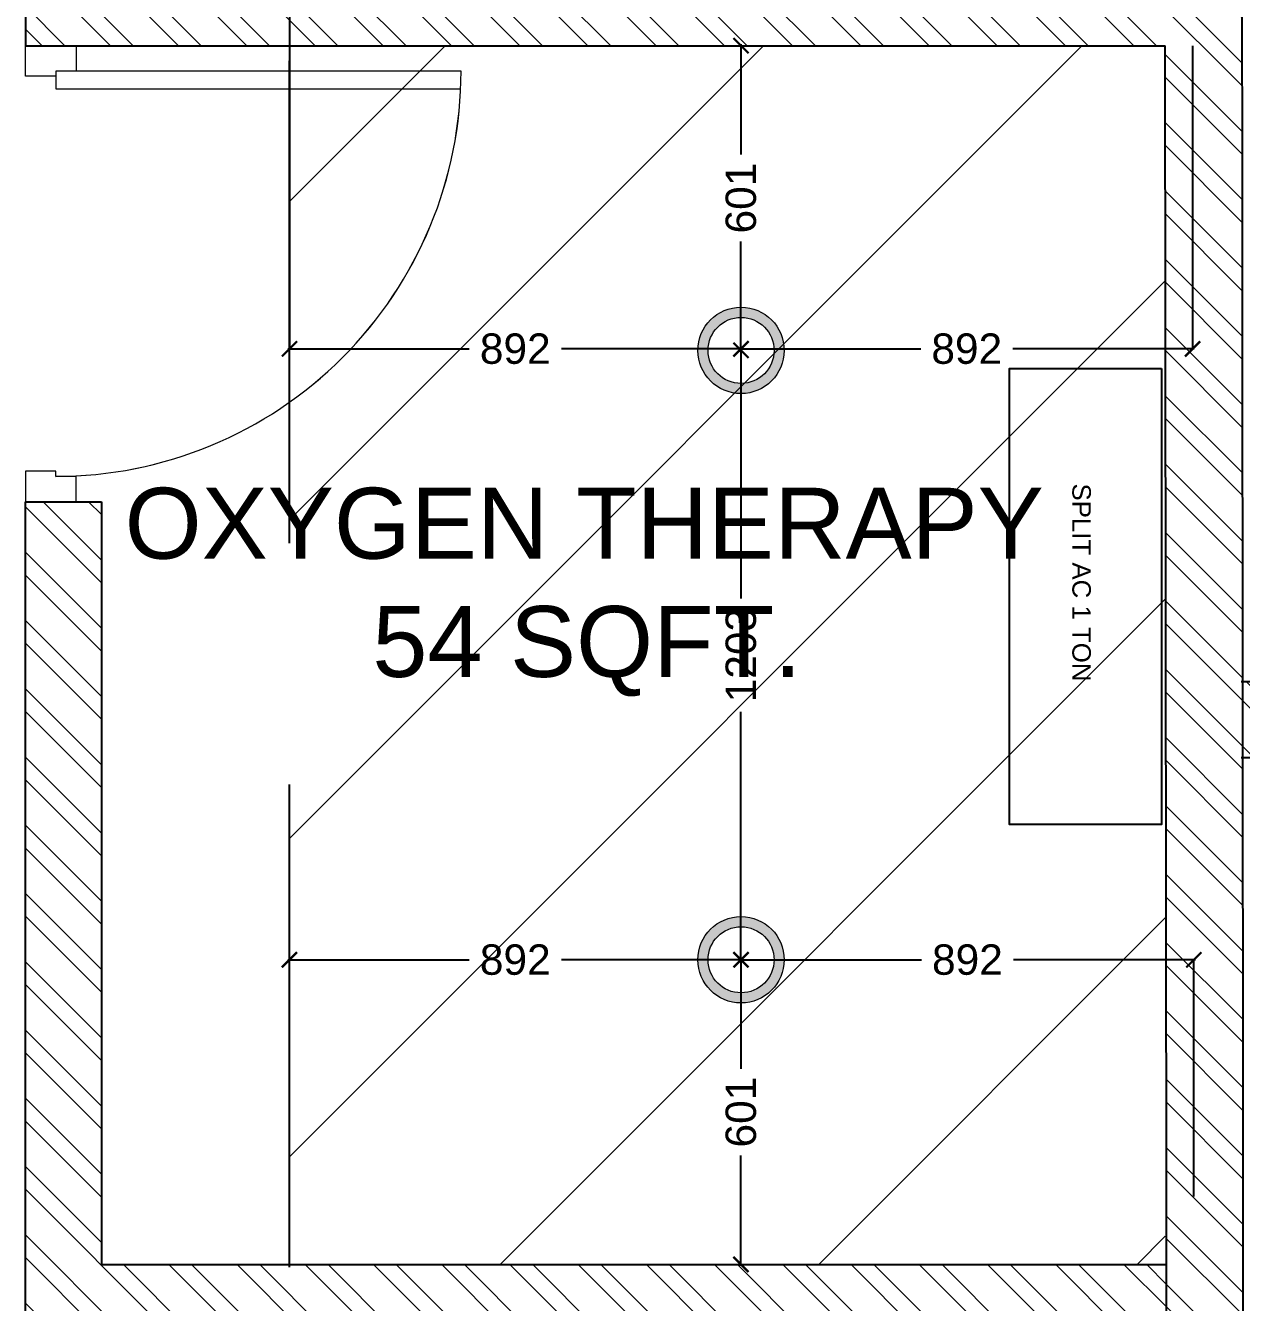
# Model space of a CAD drawing. Header units: millimetres. Extents: x 1464389 to 1998638, y -29162 to 256806.
# Drawn here: x 1714325 to 1716726, y 209427 to 211947 of the extents above; entities that cross this region are included whole.
import ezdxf

# ---------------------------------------------------------------- set-up
doc = ezdxf.new("R2010")
doc.units = ezdxf.units.MM
doc.header["$LTSCALE"] = 15
doc.header["$PDMODE"] = 35
doc.linetypes.add('HIDDEN', pattern=[9.525, 6.35, -3.175])
doc.layers.get('0').update_dxf_attribs({"lineweight": 5})
for name, color, linetype in [('COLUMN', 14, 'Continuous'), ('NEW WALL', 5, 'Continuous'), ('S-beamline-7', 8, 'HIDDEN'), ('S-pchat-9', 9, 'Continuous'), ('Text', 250, 'Continuous')]:
    doc.layers.add(name, color=color, linetype=linetype)
for name, color, linetype, lineweight in [('dimension', 1, 'Continuous', 25), ('DOOR', 124, 'Continuous', 9), ('ledge wall line', 252, 'Continuous', 13)]:
    doc.layers.add(name, color=color, linetype=linetype, lineweight=lineweight)
doc.styles.add('ARIAL', font='arial.ttf')
doc.dimstyles.new('SC-25', dxfattribs={"dimtxt": 60, "dimasz": 30, "dimexe": 0, "dimexo": 0, "dimgap": 25, "dimtad": 0, "dimdec": 0, "dimzin": 0, "dimdsep": 46, "dimtxsty": 'ARIAL', "dimblk": 'ARCHTICK', "dimcen": 0.09, "dimdle": 3, "dimclrd": 251, "dimclre": 251, "dimclrt": 1, "dimadec": 0, "dimazin": 0, "dimtfac": 1, "dimtdec": 0, "dimtofl": 0, "dimtmove": 0, "dimatfit": 2, "dimfxl": 100, "dimtolj": 1, "dimtzin": 0, "dimarcsym": 0})

# ---------------------------------------------------------------- blocks, each defined once
blk = doc.blocks.new('_ArchTick')
at = {"color": 0, "linetype": 'ByBlock', "const_width": 0.15}
blk.add_lwpolyline([(-0.5, -0.5), (0.5, 0.5)], dxfattribs=at)
blk = doc.blocks.new('*D1150')
at = {"layer": 'Defpoints', "color": 0, "ltscale": 0.25, "transparency": 16777216}
for p in [(1715737.8, 210103), (1716631.9, 210103), (1716631.9, 209635.8)]:
    blk.add_point(p, dxfattribs=at)
at = {"layer": 'dimension', "color": 251, "lineweight": -2, "ltscale": 0.25, "transparency": 16777216}
for p, q in [((1715734.8, 210103), (1716093.9, 210103)), ((1716634.9, 210103), (1716275.9, 210103)), ((1716631.9, 209635.8), (1716631.9, 210103))]:
    blk.add_line(p, q, dxfattribs=at)
at = {"layer": 'dimension', "color": 251, "lineweight": -2, "ltscale": 0.25, "transparency": 16777216, "xscale": 30, "yscale": 30, "zscale": 30, "rotation": 180}
blk.add_blockref('_ArchTick', (1715737.8, 210103), dxfattribs=at)
at = {"layer": 'dimension', "color": 251, "lineweight": -2, "ltscale": 0.25, "transparency": 16777216, "xscale": 30, "yscale": 30, "zscale": 30}
blk.add_blockref('_ArchTick', (1716631.9, 210103), dxfattribs=at)
at = {"layer": 'dimension', "color": 1, "ltscale": 0.25, "transparency": 16777216, "insert": (1716184.9, 210103), "char_height": 60, "attachment_point": 5, "style": 'ARIAL'}
blk.add_mtext('\\A1;892', dxfattribs=at)
blk = doc.blocks.new('D900')
for points in [[(0, 840), (0, 900), (100, 900), (100, 850), (60, 850), (60, 840)], [(0, 60), (0, 0), (100, 0), (100, 50), (60, 50), (60, 60)]]:
    blk.add_lwpolyline(points, close=True)
blk.add_lwpolyline([(60, 850, -0.414214), (860, 50), (60, 50), (60, 85), (859.2, 85)], format="xyb")
blk = doc.blocks.new('3rd floor beam')
at = {"layer": 'S-beamline-7', "color": 9, "ltscale": 10, "true_color": 0xc7c8ca}
blk.add_lwpolyline([(2189315.3, 738187.3), (2189315.3, 751922.7)], dxfattribs=at)
blk = doc.blocks.new('DOOR')
at = {"layer": 'DOOR', "xscale": -1, "rotation": 180}
blk.add_blockref('D900', (881711.7, -147026.9), dxfattribs=at)
blk = doc.blocks.new('INTRNAL WALLS')
at = {"layer": 'ledge wall line'}
h = blk.add_hatch(dxfattribs=at)
h.set_pattern_fill('ANSI32', color=256, scale=10, angle=90)
h.paths.add_polyline_path([(881832.9, -153970.1), (884112.1, -153970.1), (884112.1, -153820.1), (881682.9, -153820.1), (881682.9, -157110.1), (881832.9, -157110.1)])
h.paths.add_polyline_path([(882311.7, -149582.3), (883965, -149582.3), (883964.8, -149432.3), (881861.7, -149432.3), (881861.7, -147926.9), (881711.7, -147926.9), (881711.7, -149582.3), (882161.7, -149582.3), (882161.7, -152470.1), (881711.7, -152470.1), (881711.7, -152620.1), (883962.1, -152620.1), (883962.1, -152820.1), (884112.1, -152820.1), (884112.1, -152470.1), (882311.7, -152470.1)])
h.paths.add_polyline_path([(880482.9, -151120.1), (875066.9, -151120.1), (875066.9, -151270.1), (876949.9, -151270.1), (876949.9, -152620.1), (877891.2, -152620.1), (877891.2, -152470.1), (877099.9, -152470.1), (877099.9, -151270.1), (878641.4, -151270.1), (878641.4, -152620.1), (878787.5, -152620.1), (878787.5, -151270.1), (878932.9, -151270.1), (880332.9, -151270.1), (880332.9, -152470.1), (879537.7, -152470.1), (879537.7, -152620.1), (880332.9, -152620.1), (880332.9, -152910.7), (880482.9, -152910.7)])
h.paths.add_polyline_path([(880482.9, -148960.9), (880482.9, -147926.9), (880332.9, -147926.9), (880332.9, -148960.9), (874916.9, -148960.9), (874916.9, -149110.9), (880332.9, -149110.9), (880332.9, -150220.1), (880482.9, -150220.1)])
h.paths.add_polyline_path([(880482.9, -146876.9), (877312.6, -146876.9), (877312.6, -144170.9), (880332.9, -144645.5), (880332.9, -145976.9), (880482.9, -145976.9), (880482.9, -144517.2), (876790.9, -143937), (876790.9, -143774.9), (876640.9, -143774.9), (876640.9, -144065.3), (877162.6, -144147.3), (877162.6, -146876.9), (875066.9, -146876.9), (875066.9, -147026.9), (880482.9, -147026.9)])
h.paths.add_polyline_path([(884112.1, -145078.1), (881711.7, -144708.4), (881711.7, -145076.9), (881861.7, -145076.9), (881861.7, -144883.2), (883962.1, -145206.8), (883962.1, -146876.9), (881711.7, -146876.9), (881711.7, -147026.9), (883962.1, -147026.9), (883967.2, -151569.4), (884117.2, -151569.4)])
h.paths.add_polyline_path([(886926.9, -144297.6), (886776.9, -144274.5), (886776.9, -148282.3), (884114.6, -148282.3), (884114.7, -148432.3), (886926.9, -148432.3)])
h.paths.add_polyline_path([(889910.9, -149432.3), (889910.9, -144757.5), (889760.9, -144734.2), (889760.9, -149432.3), (886221.1, -149432.3), (886221.1, -149582.3), (889760.9, -149582.3), (889760.9, -155900.1), (889910.9, -155900.1)])
h.paths.add_polyline_path([(881637.9, -158065.1), (881682.9, -158065.1), (881682.9, -157965.1), (881537.9, -157965.1), (881537.9, -159250.4), (881637.9, -159250.4)])
h.paths.add_polyline_path([(882036.8, -160000.4), (881537.9, -160000.4), (881537.9, -160100.4), (882036.8, -160100.4)])
h.paths.add_polyline_path([(884112.1, -154870.1), (883962.1, -154870.1), (883962.1, -157860.1), (884112.1, -157860.1)])
h.paths.add_polyline_path([(880782.9, -155840), (880482.9, -155840), (880482.9, -153810.7), (878182.9, -153810.7), (878182.9, -153970.1), (880332.9, -153970.1), (880332.9, -155840), (878332.9, -155840), (878332.9, -154720.1), (878182.9, -154720.1), (878182.9, -155840), (877312.6, -155840), (877162.6, -155840), (877162.6, -157110.2), (877312.6, -157110.2), (877312.6, -155990), (880783, -155987.3)])
h.paths.add_polyline_path([(876412.6, -155840), (875066.9, -155840), (875066.9, -155990), (876412.6, -155990)])
h.paths.add_polyline_path([(876862.6, -157860), (875066.9, -157860), (875066.9, -158010), (876862.6, -158010)])
h.paths.add_polyline_path([(876791.2, -142736.2), (876640.9, -142713.9), (876640.9, -142875.9), (876791.2, -142875.9)])
h.paths.add_polyline_path([(884112.1, -143864.2), (883962.1, -143840.9), (883962.1, -144155.2), (884112.1, -144155.2)])
at = {"layer": 'NEW WALL'}
for p, q in [((881711.7, -146876.9), (881711.7, -147026.9)), ((881711.7, -147026.9), (883962.1, -147026.9)), ((881711.7, -149582.3), (881711.7, -147926.9)), ((881711.7, -147926.9), (881861.7, -147926.9)), ((881861.7, -147926.9), (881861.7, -149432.3))]:
    blk.add_line(p, q, dxfattribs=at)
for points in [[(884112.1, -145078.1), (884117.2, -151569.4), (883967.2, -151569.4), (883962.1, -147026.9)], [(886776.9, -148282.3), (884112.1, -148282.3)], [(886926.9, -148432.3), (884112.1, -148432.3)], [(881861.7, -149432.3), (883962.1, -149432.3)]]:
    blk.add_lwpolyline(points, dxfattribs=at)
blk = doc.blocks.new('Hanging light')
h = blk.add_hatch(color=30)
h.dxf.hatch_style = 1
h.set_gradient(color1=(242, 103, 34), color2=(255, 255, 0), name='CYLINDER')
h.paths.add_polyline_path([(163326.4, 34665.3, 1), (163155.9, 34665.3, 1)])
h.paths.add_polyline_path([(163175.9, 34665.3, -1), (163306.4, 34665.3, -1)], flags=16)
at = {"color": 3}
for radius in [85.2, 65.2]:
    blk.add_circle((163241.2, 34665.3), radius, dxfattribs=at)
blk = doc.blocks.new('*D923')
at = {"layer": 'Defpoints', "color": 0, "ltscale": 0.25, "transparency": 16777216}
for p in [(1715737.8, 210103), (1715737.8, 209501.7), (1715737.8, 209501.7)]:
    blk.add_point(p, dxfattribs=at)
at = {"layer": 'dimension', "color": 251, "lineweight": -2, "ltscale": 0.25, "transparency": 16777216}
for p, q in [((1715737.8, 210106), (1715737.8, 209888)), ((1715737.8, 210103), (1715737.8, 210103)), ((1715737.8, 209498.7), (1715737.8, 209716.7)), ((1715737.8, 209501.7), (1715737.8, 209501.7))]:
    blk.add_line(p, q, dxfattribs=at)
at = {"layer": 'dimension', "color": 251, "lineweight": -2, "ltscale": 0.25, "transparency": 16777216, "xscale": 30, "yscale": 30, "zscale": 30}
for p, rotation in [((1715737.8, 210103), 90), ((1715737.8, 209501.7), 270)]:
    blk.add_blockref('_ArchTick', p, dxfattribs=dict(at, rotation=rotation))
at = {"layer": 'dimension', "color": 1, "ltscale": 0.25, "transparency": 16777216, "insert": (1715737.8, 209802.4), "char_height": 60, "attachment_point": 5, "rotation": 90, "style": 'ARIAL'}
blk.add_mtext('\\A1;601', dxfattribs=at)
blk = doc.blocks.new('*D924')
at = {"layer": 'Defpoints', "color": 0, "ltscale": 0.25, "transparency": 16777216}
for p in [(1715737.8, 211305.8), (1715737.8, 211305.8), (1715737.8, 210103)]:
    blk.add_point(p, dxfattribs=at)
at = {"layer": 'dimension', "color": 251, "lineweight": -2, "ltscale": 0.25, "transparency": 16777216}
for p, q in [((1715737.8, 211308.8), (1715737.8, 210816.2)), ((1715737.8, 211305.8), (1715737.8, 211305.8)), ((1715737.8, 210100), (1715737.8, 210592.6)), ((1715737.8, 210103), (1715737.8, 210103))]:
    blk.add_line(p, q, dxfattribs=at)
at = {"layer": 'dimension', "color": 251, "lineweight": -2, "ltscale": 0.25, "transparency": 16777216, "xscale": 30, "yscale": 30, "zscale": 30}
for p, rotation in [((1715737.8, 211305.8), 90), ((1715737.8, 210103), 270)]:
    blk.add_blockref('_ArchTick', p, dxfattribs=dict(at, rotation=rotation))
at = {"layer": 'dimension', "color": 1, "ltscale": 0.25, "transparency": 16777216, "insert": (1715737.8, 210704.4), "char_height": 60, "attachment_point": 5, "rotation": 90, "style": 'ARIAL'}
blk.add_mtext('\\A1;1203', dxfattribs=at)
blk = doc.blocks.new('*D925')
at = {"layer": 'Defpoints', "color": 0, "ltscale": 0.25, "transparency": 16777216}
for p in [(1715737.8, 211907.1), (1715737.8, 211907.1), (1715737.8, 211305.8)]:
    blk.add_point(p, dxfattribs=at)
at = {"layer": 'dimension', "color": 251, "lineweight": -2, "ltscale": 0.25, "transparency": 16777216}
for p, q in [((1715737.8, 211910.1), (1715737.8, 211692.1)), ((1715737.8, 211907.1), (1715737.8, 211907.1)), ((1715737.8, 211302.8), (1715737.8, 211520.8)), ((1715737.8, 211305.8), (1715737.8, 211305.8))]:
    blk.add_line(p, q, dxfattribs=at)
at = {"layer": 'dimension', "color": 251, "lineweight": -2, "ltscale": 0.25, "transparency": 16777216, "xscale": 30, "yscale": 30, "zscale": 30}
for p, rotation in [((1715737.8, 211907.1), 90), ((1715737.8, 211305.8), 270)]:
    blk.add_blockref('_ArchTick', p, dxfattribs=dict(at, rotation=rotation))
at = {"layer": 'dimension', "color": 1, "ltscale": 0.25, "transparency": 16777216, "insert": (1715737.8, 211606.4), "char_height": 60, "attachment_point": 5, "rotation": 90, "style": 'ARIAL'}
blk.add_mtext('\\A1;601', dxfattribs=at)
blk = doc.blocks.new('*D926')
at = {"layer": 'Defpoints', "color": 0, "ltscale": 0.25, "transparency": 16777216}
for p in [(1714846.3, 210103), (1714846.3, 210103), (1715737.8, 210103)]:
    blk.add_point(p, dxfattribs=at)
at = {"layer": 'dimension', "color": 251, "lineweight": -2, "ltscale": 0.25, "transparency": 16777216}
for p, q in [((1714843.3, 210103), (1715201, 210103)), ((1715740.8, 210103), (1715383.1, 210103))]:
    blk.add_line(p, q, dxfattribs=at)
at = {"layer": 'dimension', "color": 251, "lineweight": -2, "ltscale": 0.25, "transparency": 16777216, "xscale": 30, "yscale": 30, "zscale": 30, "rotation": 180}
blk.add_blockref('_ArchTick', (1714846.3, 210103), dxfattribs=at)
at = {"layer": 'dimension', "color": 251, "lineweight": -2, "ltscale": 0.25, "transparency": 16777216, "xscale": 30, "yscale": 30, "zscale": 30}
blk.add_blockref('_ArchTick', (1715737.8, 210103), dxfattribs=at)
at = {"layer": 'dimension', "color": 1, "ltscale": 0.25, "transparency": 16777216, "insert": (1715292.1, 210103), "char_height": 60, "attachment_point": 5, "style": 'ARIAL'}
blk.add_mtext('\\A1;892', dxfattribs=at)
blk = doc.blocks.new('*D927')
at = {"layer": 'Defpoints', "color": 0, "ltscale": 0.25, "transparency": 16777216}
for p in [(1716629.4, 211907.1), (1715737.8, 211305.8), (1716629.4, 211308.8)]:
    blk.add_point(p, dxfattribs=at)
at = {"layer": 'dimension', "color": 251, "lineweight": -2, "ltscale": 0.25, "transparency": 16777216}
for p, q in [((1716629.4, 211907.1), (1716629.4, 211308.8)), ((1715734.8, 211308.8), (1716092.6, 211308.8)), ((1715737.8, 211305.8), (1715737.8, 211308.8)), ((1716632.4, 211308.8), (1716274.6, 211308.8))]:
    blk.add_line(p, q, dxfattribs=at)
at = {"layer": 'dimension', "color": 251, "lineweight": -2, "ltscale": 0.25, "transparency": 16777216, "xscale": 30, "yscale": 30, "zscale": 30, "rotation": 180}
blk.add_blockref('_ArchTick', (1715737.8, 211308.8), dxfattribs=at)
at = {"layer": 'dimension', "color": 251, "lineweight": -2, "ltscale": 0.25, "transparency": 16777216, "xscale": 30, "yscale": 30, "zscale": 30}
blk.add_blockref('_ArchTick', (1716629.4, 211308.8), dxfattribs=at)
at = {"layer": 'dimension', "color": 1, "ltscale": 0.25, "transparency": 16777216, "insert": (1716183.6, 211308.8), "char_height": 60, "attachment_point": 5, "style": 'ARIAL'}
blk.add_mtext('\\A1;892', dxfattribs=at)
blk = doc.blocks.new('*D928')
at = {"layer": 'Defpoints', "color": 0, "ltscale": 0.25, "transparency": 16777216}
for p in [(1714846.3, 214659.2), (1714846.3, 211308.8), (1715737.8, 211308.8)]:
    blk.add_point(p, dxfattribs=at)
at = {"layer": 'dimension', "color": 251, "lineweight": -2, "ltscale": 0.25, "transparency": 16777216}
for p, q in [((1714846.3, 214659.2), (1714846.3, 211308.8)), ((1714843.3, 211308.8), (1715201, 211308.8)), ((1715740.8, 211308.8), (1715383.1, 211308.8))]:
    blk.add_line(p, q, dxfattribs=at)
at = {"layer": 'dimension', "color": 251, "lineweight": -2, "ltscale": 0.25, "transparency": 16777216, "xscale": 30, "yscale": 30, "zscale": 30, "rotation": 180}
blk.add_blockref('_ArchTick', (1714846.3, 211308.8), dxfattribs=at)
at = {"layer": 'dimension', "color": 251, "lineweight": -2, "ltscale": 0.25, "transparency": 16777216, "xscale": 30, "yscale": 30, "zscale": 30}
blk.add_blockref('_ArchTick', (1715737.8, 211308.8), dxfattribs=at)
at = {"layer": 'dimension', "color": 1, "ltscale": 0.25, "transparency": 16777216, "insert": (1715292.1, 211308.8), "char_height": 60, "attachment_point": 5, "style": 'ARIAL'}
blk.add_mtext('\\A1;892', dxfattribs=at)
blk = doc.blocks.new('AC')
at = {"layer": 'S-pchat-9', "ltscale": 0.25}
blk.add_lwpolyline([(1396520.3, -98989.3), (1397420.3, -98989.3), (1397420.3, -99289.3), (1396520.3, -99289.3)], close=True, dxfattribs=at)
at = {"layer": 'S-pchat-9', "ltscale": 0.25, "insert": (1397138.2, -99129), "char_height": 36.48, "width": 2655.202, "attachment_point": 3, "style": 'ARIAL'}
blk.add_mtext('SPLIT AC 1 TON', dxfattribs=at)

msp = doc.modelspace()

# ---------------------------------------------------------------- hatches: boundary and pattern name
at = {"true_color": 0x636466}
h = msp.add_hatch(dxfattribs=at)
h.set_pattern_fill('ANSI31', color=251, scale=140)
h.set_pattern_definition([(45, (882263.97, 177990.95), (-314.30896, 314.30896), [])])
h.paths.add_polyline_path([(1716575.5, 211907.1), (1714846.3, 211907.1), (1714846.3, 209501.7), (1716575.5, 209501.7)])

# ---------------------------------------------------------------- linework, layer by layer
at = {"layer": 'NEW WALL'}
for p, q in [((1714325.2, 212057.1), (1714325.2, 211907.1)), ((1714325.2, 211007.1), (1714325.2, 211007.1)), ((1714325.2, 211007.1), (1714475.2, 211007.1))]:
    msp.add_line(p, q, dxfattribs=at)

# ---------------------------------------------------------------- block references
for name, p in [('INTRNAL WALLS', (832613.4, 358934)), ('DOOR', (832613.4, 358934)), ('Hanging light', (1552496.7, 176640.4)), ('Hanging light', (1552496.7, 175437.7))]:
    msp.add_blockref(name, p)
at = {"layer": 'COLUMN', "color": 240, "true_color": 0xed1f24}
msp.add_blockref('3rd floor beam', (-474469, -537263.5), dxfattribs=at)
at = {"layer": 'DOOR', "xscale": -1, "rotation": 180}
msp.add_blockref('D900', (1714325.2, 211907.1), dxfattribs=at)
at = {"layer": 'S-pchat-9', "rotation": 270}
msp.add_blockref('AC', (1815557.5, 1607790.5), dxfattribs=at)

# ---------------------------------------------------------------- texts
at = {"layer": 'Text', "ltscale": 0.25, "insert": (1714520.9, 210389.4), "char_height": 140, "attachment_point": 7, "style": 'ARIAL'}
msp.add_mtext_dynamic_manual_height_columns('\\pxt5;OXYGEN THERAPY\\P         54 SQFT.\\P  ', width=2436.23, gutter_width=250, heights=[0], dxfattribs=at)

# ---------------------------------------------------------------- dimensions: what is measured, and where the dimension line sits
at = {"layer": 'dimension', "ltscale": 0.25}
for base, p1, p2, picture, middle in [((1714846.2957, 211308.7557), (1715737.8255, 211308.7557), (1714846.2957, 214659.2078), '*D928', (1715292.0606, 211308.7557)), ((1716629.4, 211308.8), (1715737.8, 211305.8), (1716629.4, 211907.1), '*D927', (1716183.6, 211308.8)), ((1714846.2957, 210103.0405), (1715737.8255, 210103.0405), (1714846.2957, 210103.0405), '*D926', (1715292.0606, 210103.0405))]:
    dim = msp.add_linear_dim(base=base, p1=p1, p2=p2, dimstyle='SC-25', dxfattribs=at)
    dim.commit()
    dim.dimension.update_dxf_attribs({"geometry": picture, "text_midpoint": middle})
for base, p1, p2, picture, middle in [((1715737.8, 211907.1), (1715737.8, 211305.8), (1715737.8, 211907.1), '*D925', (1715737.8, 211606.4)), ((1715737.8, 211305.8), (1715737.8, 210103), (1715737.8, 211305.8), '*D924', (1715737.8, 210704.4)), ((1715737.8, 209501.7), (1715737.8, 210103), (1715737.8, 209501.7), '*D923', (1715737.8, 209802.4))]:
    dim = msp.add_linear_dim(base=base, p1=p1, p2=p2, angle=90, dimstyle='SC-25', dxfattribs=at)
    dim.commit()
    dim.dimension.update_dxf_attribs({"geometry": picture, "text_midpoint": middle})
dim = msp.add_linear_dim(base=(1716631.9, 210103), p1=(1715737.8, 210103), p2=(1716631.9, 209635.8), text='892', dimstyle='SC-25', dxfattribs=at)
dim.commit()
dim.dimension.update_dxf_attribs({"geometry": '*D1150', "text_midpoint": (1716184.9, 210103)})

doc.saveas('drawing.dxf')
